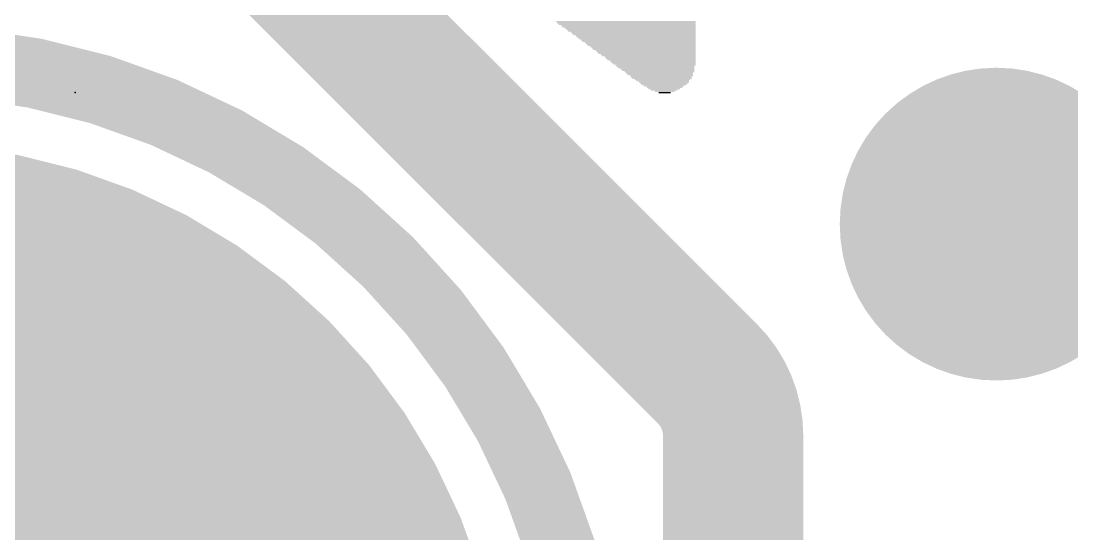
# Model space of a CAD drawing. Extents: x -0.2 to 25.6, y -0.2 to 38.2.
# Drawn here: x 2.891 to 5.934, y 3.166 to 4.653 of the extents above; entities that cross this region are included whole.
import ezdxf

# ---------------------------------------------------------------- set-up
doc = ezdxf.new("R2010")
doc.units = 0
for name, color, linetype in [('1', 12, 'CONTINUOUS'), ('17', 110, 'CONTINUOUS'), ('18', 110, 'CONTINUOUS'), ('21', 40, 'CONTINUOUS'), ('23', 53, 'CONTINUOUS')]:
    doc.layers.add(name, color=color, linetype=linetype)

# ---------------------------------------------------------------- blocks, each defined once
blk = doc.blocks.new('RECT')
blk.add_solid([(-0.5, -0.5), (0.5, -0.5), (-0.5, 0.5), (0.5, 0.5)])
blk = doc.blocks.new('ROUNDP')
at = {"const_width": 0.5}
blk.add_lwpolyline([(0, -0.25, 1), (0, 0.25, 1), (0, -0.25)], format="xyb", dxfattribs=at)
blk = doc.blocks.new('ROUNDV')
at = {"const_width": 0.5}
blk.add_lwpolyline([(0, -0.25, 1), (0, 0.25, 1), (0, -0.25)], format="xyb", dxfattribs=at)

msp = doc.modelspace()

# ---------------------------------------------------------------- linework, layer by layer
at = {"layer": '1', "const_width": 0.4064}
for points in [[(3.556, 4.953), (4.8786, 3.6304)], [(4.953, 3.4508), (4.953, 1.143)]]:
    msp.add_lwpolyline(points, dxfattribs=at)
at = {"layer": '1'}
for points, const_width in [([(4.953, 3.4508, 0.1989), (4.8786, 3.6304)], 0.4064), ([(4.9504, 3.7022, 1), (4.8068, 3.5586)], 0.2032), ([(4.8068, 3.5586, 1), (4.9504, 3.7022)], 0.2032), ([(5.0546, 3.4508, 1), (4.8514, 3.4508)], 0.2032), ([(4.8514, 3.4508, 1), (5.0546, 3.4508)], 0.2032)]:
    msp.add_lwpolyline(points, format="xyb", dxfattribs=dict(at, const_width=const_width))
at = {"layer": '21', "const_width": 0.2032}
msp.add_lwpolyline([(2.54, 0.54, 1), (2.54, 4.54, 1), (2.54, 0.54)], format="xyb", dxfattribs=at)
at = {"layer": '23'}
msp.add_point((3.048, 4.445), dxfattribs=at)

# ---------------------------------------------------------------- block references
at = {"layer": '17', "xscale": 3.516, "yscale": 3.516}
msp.add_blockref('ROUNDP', (2.54, 2.54), dxfattribs=at)
msp.add_blockref('ROUNDP', (2.54, 2.54), dxfattribs=at)
at = {"layer": '18', "xscale": 0.9064, "yscale": 0.9064}
msp.add_blockref('ROUNDV', (5.715, 4.064), dxfattribs=at)
msp.add_blockref('ROUNDV', (5.715, 4.064), dxfattribs=at)
at = {"layer": '21'}
for p, xscale, yscale in [((4.6425, 4.6507), 0.4038, 0.0038), ((4.6444, 4.6469), 0.4, 0.0038), ((4.6463, 4.6431), 0.3962, 0.0038), ((4.6501, 4.6393), 0.3886, 0.0038), ((4.652, 4.6355), 0.3848, 0.0038), ((4.6558, 4.6317), 0.3772, 0.0038), ((4.6577, 4.6279), 0.3734, 0.0038), ((4.6596, 4.6241), 0.3696, 0.0038), ((4.6635, 4.6203), 0.3619, 0.0038), ((4.6654, 4.6165), 0.3581, 0.0039), ((4.6673, 4.6126), 0.3543, 0.0038), ((4.6711, 4.6088), 0.3467, 0.0038), ((4.673, 4.605), 0.3429, 0.0038), ((4.6749, 4.6012), 0.3391, 0.0038), ((4.6787, 4.5974), 0.3315, 0.0038), ((4.6806, 4.5936), 0.3276, 0.0038), ((4.6844, 4.5898), 0.32, 0.0038), ((4.6863, 4.586), 0.3162, 0.0038), ((4.6882, 4.5822), 0.3124, 0.0038), ((4.692, 4.5784), 0.3048, 0.0039), ((4.6939, 4.5745), 0.301, 0.0038), ((4.6958, 4.5707), 0.2972, 0.0038), ((4.6997, 4.5669), 0.2895, 0.0038), ((4.7016, 4.5631), 0.2857, 0.0038), ((4.7035, 4.5593), 0.2819, 0.0038), ((4.7073, 4.5555), 0.2743, 0.0038), ((4.7092, 4.5517), 0.2705, 0.0038), ((4.713, 4.5479), 0.2629, 0.0038), ((4.7149, 4.5441), 0.2591, 0.0038), ((4.7168, 4.5403), 0.2553, 0.0039), ((4.7206, 4.5364), 0.2476, 0.0038), ((4.7225, 4.5326), 0.2438, 0.0038), ((4.7244, 4.5288), 0.24, 0.0038), ((4.7282, 4.525), 0.2324, 0.0038), ((4.7282, 4.5212), 0.2248, 0.0038), ((4.7301, 4.5174), 0.221, 0.0038), ((4.7339, 4.5136), 0.2134, 0.0038), ((4.7359, 4.5098), 0.2095, 0.0038), ((4.7397, 4.506), 0.2019, 0.0038), ((4.7397, 4.5022), 0.1943, 0.0039), ((4.7416, 4.4983), 0.1905, 0.0038), ((4.7454, 4.4945), 0.1829, 0.0038), ((4.7454, 4.4907), 0.1753, 0.0038), ((4.7473, 4.4869), 0.1715, 0.0038), ((4.7492, 4.4831), 0.16, 0.0038), ((4.7492, 4.4793), 0.1524, 0.0038), ((4.753, 4.4755), 0.1448, 0.0038), ((4.753, 4.4717), 0.1372, 0.0038), ((4.753, 4.4679), 0.1295, 0.0038), ((4.753, 4.4641), 0.1143, 0.0039), ((4.7549, 4.4602), 0.1029, 0.0038), ((4.753, 4.4564), 0.0914, 0.0038), ((4.753, 4.4526), 0.0762, 0.0038), ((4.7549, 4.4488), 0.0572, 0.0038), ((4.7549, 4.445), 0.0343, 0.0038)]:
    msp.add_blockref('RECT', p, dxfattribs=dict(at, xscale=xscale, yscale=yscale))

doc.saveas('drawing.dxf')
